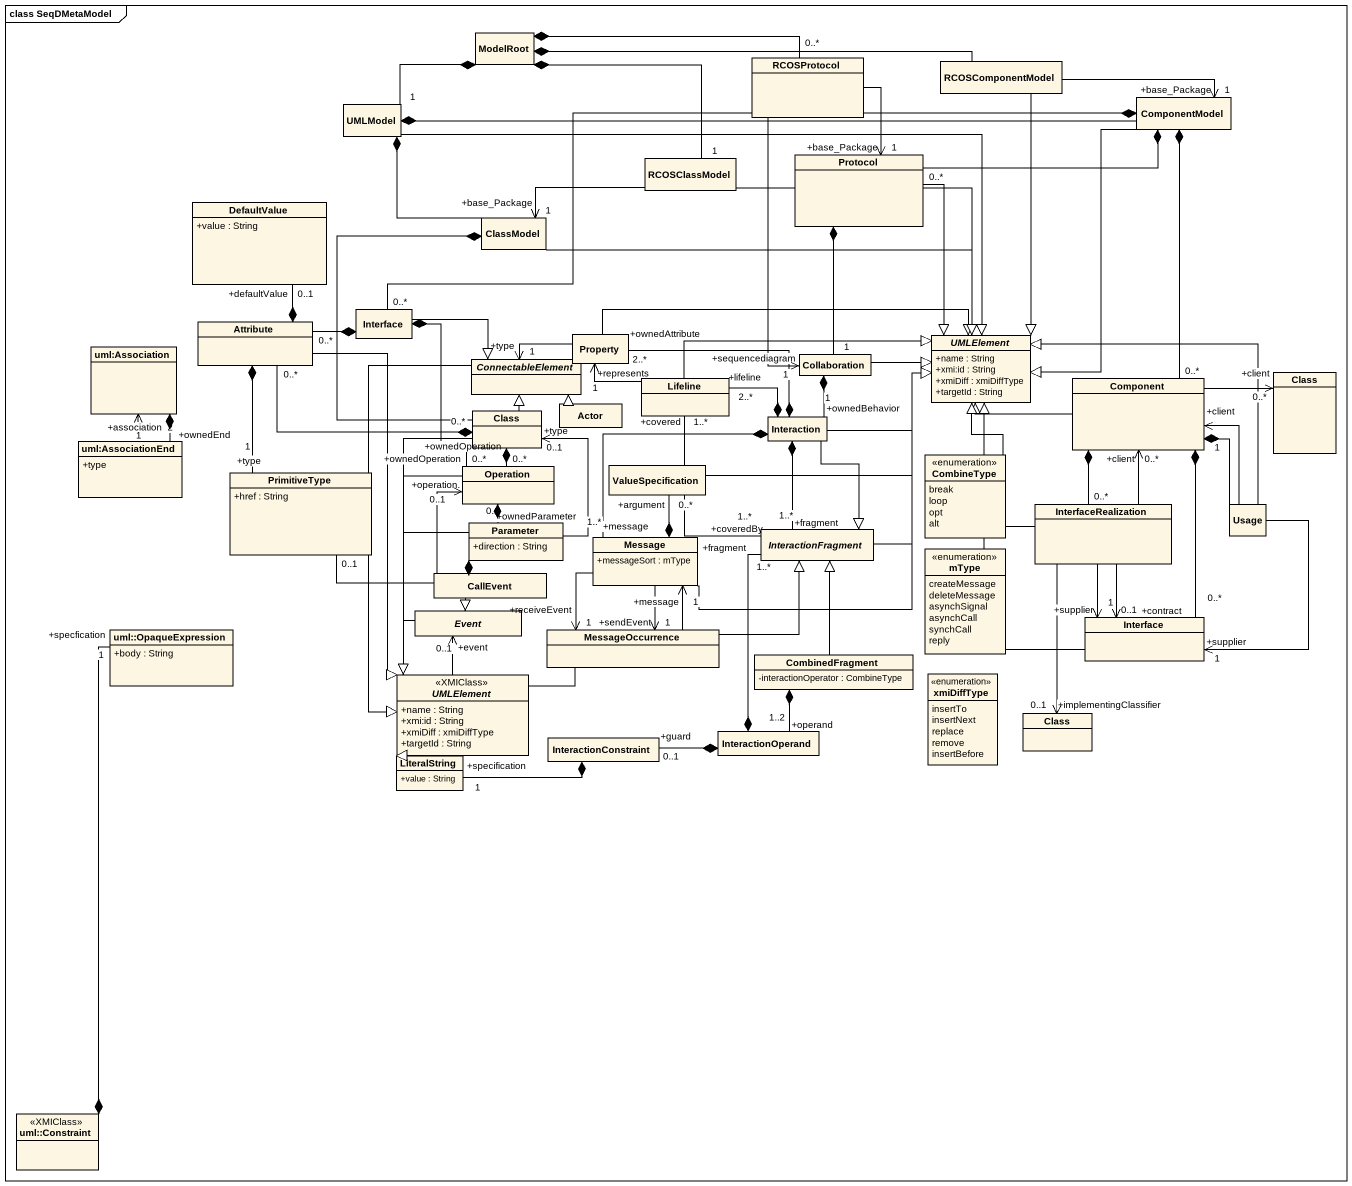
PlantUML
@startuml
mainframe class SeqDMetaModel
hide circle
hide empty members
skinparam classAttributeIconSize 0
class ModelRoot
class RCOSProtocol
class RCOSComponentModel
class UMLModel
class ComponentModel
class RCOSClassModel
class "Protocol" as Protocol_
class DefaultValue {
  +value : String
}
class ClassModel
class "Interface" as Interface_
class "uml:Association" as uml_Association
class Attribute
class Property
abstract class UMLElement {
  +name : String
  +xmi:id : String
  +xmiDiff : xmiDiffType
  +targetId : String
}
abstract class ConnectableElement
class Lifeline
class Collaboration
class "Component" as Component_
class "Class" as Class_
class "Class" as Class__2
class "Actor" as Actor_
class Interaction
class "uml:AssociationEnd" as uml_AssociationEnd {
  +type
}
class Operation
class ValueSpecification
enum CombineType {
  break
  loop
  opt
  alt
}
class PrimitiveType {
  +href : String
}
class InterfaceRealization
class Usage
class Parameter {
  +direction : String
}
class Message {
  +messageSort : mType
}
abstract class InteractionFragment
enum mType {
  createMessage
  deleteMessage
  asynchSignal
  asynchCall
  synchCall
  reply
}
class CallEvent
class "uml::OpaqueExpression" as uml_OpaqueExpression {
  +body : String
}
abstract class Event
class MessageOccurrence
class "Interface" as Interface__2
class CombinedFragment {
  -interactionOperator : CombineType
}
enum xmiDiffType {
  insertTo
  insertNext
  replace
  remove
  insertBefore
}
abstract class "UMLElement" as UMLElement_2 <<XMIClass>> {
  +name : String
  +xmi:id : String
  +xmiDiff : xmiDiffType
  +targetId : String
}
class "Class" as Class__3
class InteractionConstraint
class InteractionOperand
class LiteralString {
  +value : String
}
class "uml::Constraint" as uml_Constraint <<XMIClass>>
ModelRoot *-right- "0..*" RCOSProtocol
ModelRoot *-right- RCOSComponentModel
ModelRoot *-left- "1" UMLModel
ModelRoot *-- "1" RCOSClassModel
RCOSProtocol --> "+base_Package\n1" Protocol_
RCOSProtocol --> "+sequencediagram\n1" Collaboration
RCOSComponentModel -right-> "+base_Package\n1" ComponentModel
RCOSComponentModel --|> UMLElement
UMLModel *-right- ComponentModel
UMLModel *-- ClassModel
UMLModel -right-|> UMLElement
ComponentModel *-left- "0..*" Protocol_
ComponentModel *-left- "0..*" Interface_
ComponentModel --|> UMLElement
ComponentModel *-- "0..*" Component_
RCOSClassModel -left-> "+base_Package\n1" ClassModel
RCOSClassModel --|> UMLElement
Protocol_ --|> UMLElement
Protocol_ *-- "1" Collaboration
ClassModel -right-|> UMLElement
ClassModel *-- "0..*" Class__2
Interface_ *-left- "0..*" Attribute
Interface_ -right-|> ConnectableElement
Interface_ *-- "+ownedOperation\n0..*" Operation
uml_Association *-- "+ownedEnd\n2" uml_AssociationEnd
Attribute *-up- "+defaultValue\n0..1" DefaultValue
Attribute *-- "+type\n1" PrimitiveType
Attribute --|> UMLElement_2
Property -right-|> UMLElement
Property -left-> "+type\n1" ConnectableElement
ConnectableElement --|> UMLElement_2
Lifeline -left-> "+represents\n1" Property
Lifeline -right-|> UMLElement
Lifeline "+covered\n1..*" -- "+coveredBy\n1..*" InteractionFragment
Collaboration -right-|> UMLElement
Collaboration *-- "+ownedBehavior\n1" Interaction
Component_ -left-|> UMLElement
Component_ -right-> "+client\n0..*" Class_
Component_ *-- "0..*" InterfaceRealization
Component_ *-- Usage
Component_ *-- "0..*" Interface__2
Class__2 *-left- "0..*" Attribute
Class__2 -up-|> ConnectableElement
Class__2 *-- "+ownedOperation\n0..*" Operation
Class__2 --|> UMLElement_2
Actor_ -left-|> ConnectableElement
Interaction *-left- "+ownedAttribute\n2..*" Property
Interaction -right-|> UMLElement
Interaction *-left- "+lifeline\n2..*" Lifeline
Interaction *-- "+message\n1..*" Message
Interaction *-- "+fragment\n1..*" InteractionFragment
Interaction --|> InteractionFragment
uml_AssociationEnd -up-> "+association\n1" uml_Association
Operation *-- "+ownedParameter\n0..*" Parameter
Operation --|> UMLElement_2
ValueSpecification -right-|> UMLElement
InterfaceRealization -up-|> UMLElement
InterfaceRealization -up-> "+client\n0..*" Component_
InterfaceRealization --> "+contract\n0..1" Interface__2
InterfaceRealization --> "+supplier\n1" Interface__2
InterfaceRealization --> "+implementingClassifier\n0..1" Class__3
Usage -left-|> UMLElement
Usage -up-> "+client\n1" Component_
Usage --> "+supplier\n1" Interface__2
Parameter -up-> "+type\n0..1" Class__2
Parameter *-left- "0..1" PrimitiveType
Parameter --|> UMLElement_2
Message -right-|> UMLElement
Message *-up- "+argument\n0..*" ValueSpecification
Message --> "+sendEvent\n1" MessageOccurrence
Message --> "+receiveEvent\n1" MessageOccurrence
InteractionFragment -up-|> UMLElement
CallEvent -up-> "+operation.\n0..1" Operation
CallEvent --|> Event
Event --|> UMLElement_2
MessageOccurrence -up-> "+message\n1" Message
MessageOccurrence -right-|> InteractionFragment
MessageOccurrence -left-> "+event\n0..1" Event
Interface__2 -up-|> UMLElement
CombinedFragment -up-|> InteractionFragment
CombinedFragment *-- "+operand\n1..2" InteractionOperand
InteractionConstraint *-left- "+specification\n1" LiteralString
InteractionOperand *-up- "+fragment\n1..*" InteractionFragment
InteractionOperand *-left- "+guard\n0..1" InteractionConstraint
LiteralString -up-|> UMLElement_2
uml_Constraint *-up- "+specfication\n1" uml_OpaqueExpression
@enduml
